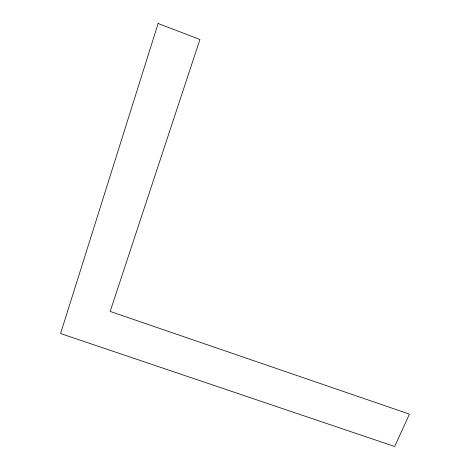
<?xml version="1.0" encoding="UTF-8"?>
<svg xmlns="http://www.w3.org/2000/svg" width="470" height="470" viewBox="0 0 470 470"><rect width="100%" height="100%" fill="white"/><g stroke="black" fill="none" stroke-linecap="round" stroke-linejoin="round"><path stroke-width="0.7" d="M158.132 23.5L60.571 333.536L394.688 446.5L409.429 414.123L110.156 311.434L199.926 39.503L158.132 23.5"/></g></svg>
